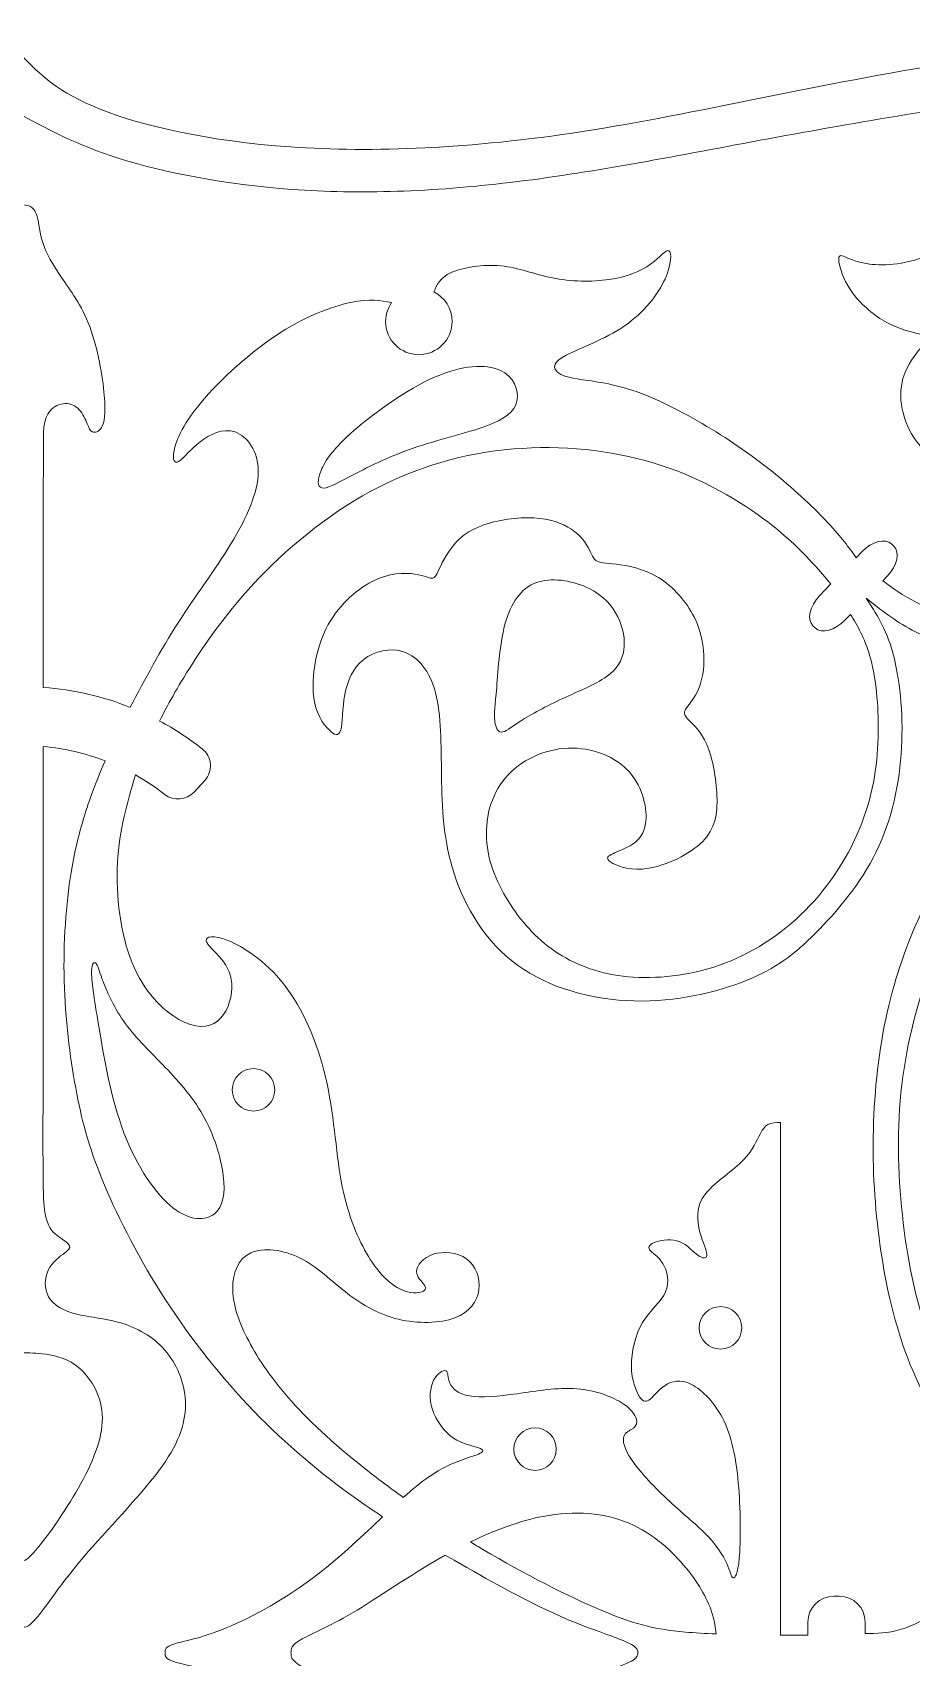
# Model space of a CAD drawing. Header units: millimetres. Extents: x -99 to 100, y 1 to 98.
# Drawn here: x 0.5 to 24.25, y 54.56 to 98.47 of the extents above; entities that cross this region are included whole.
import ezdxf

# ---------------------------------------------------------------- set-up
doc = ezdxf.new("R2010")
doc.units = ezdxf.units.MM
doc.header["$MEASUREMENT"] = 0
doc.layers.add('Layer 1', color=7, linetype='Continuous')

msp = doc.modelspace()

# ---------------------------------------------------------------- linework, layer by layer
at = {"layer": 'Layer 1', "lineweight": 20}
for centre in [(6.472, 69.902), (19.087, 63.471), (14.078, 60.193)]:
    msp.add_ellipse(centre, major_axis=(0, 0.574), ratio=1, dxfattribs=at)
for points, knots in [([(0.21, 97.844), (0.698, 97.349), (1.187, 96.854), (2.327, 96.401), (2.327, 96.401), (3.468, 95.947), (5.261, 95.535), (7.477, 95.381), (7.477, 95.381), (9.693, 95.226), (12.331, 95.329), (15.361, 95.798), (15.361, 95.798), (18.391, 96.267), (21.813, 97.102), (25.317, 97.653), (25.317, 97.653), (28.821, 98.204), (32.408, 98.473), (35.227, 98.256), (35.227, 98.256), (38.046, 98.04), (40.097, 97.339), (41.395, 96.154), (41.395, 96.154), (42.694, 94.968), (43.24, 93.299), (43.446, 92.108), (43.446, 92.108), (43.652, 90.918), (43.518, 90.207), (43.384, 89.496), (43.384, 89.496), (44.497, 89.764), (45.61, 90.032), (46.966, 90.026), (46.966, 90.026), (48.321, 90.021), (49.919, 89.743), (51.377, 89.058), (51.377, 89.058), (52.835, 88.372), (54.154, 87.28), (55.257, 86.569), (55.257, 86.569), (56.36, 85.858), (57.246, 85.528), (58.127, 85.445), (58.127, 85.445), (59.009, 85.363), (59.885, 85.528), (60.621, 85.935), (60.621, 85.935), (61.358, 86.342), (61.956, 86.991), (62.554, 87.641), (62.554, 87.641), (62.698, 86.723), (62.843, 85.806), (63.09, 84.935), (63.09, 84.935), (63.337, 84.064), (63.688, 83.24), (64.651, 82.56), (64.651, 82.56), (65.615, 81.879), (67.192, 81.343), (69.202, 80.962), (69.202, 80.962), (71.211, 80.581), (73.654, 80.354), (75.859, 80.029), (75.859, 80.029), (78.065, 79.705), (80.034, 79.282), (81.806, 78.489), (81.806, 78.489), (83.579, 77.695), (85.156, 76.53), (86.233, 75.139), (86.233, 75.139), (87.31, 73.748), (87.887, 72.129), (88.011, 70.651), (88.011, 70.651), (88.134, 69.172), (87.804, 67.832), (87.14, 66.868), (87.14, 66.868), (86.475, 65.905), (85.475, 65.317), (84.625, 64.951), (84.625, 64.951), (83.775, 64.585), (83.074, 64.441), (82.373, 64.297), (82.373, 64.297), (81.961, 63.307), (81.548, 62.318), (81.013, 61.349), (81.013, 61.349), (80.477, 60.38), (79.817, 59.432), (79.183, 58.706), (79.183, 58.706), (78.549, 57.979), (77.941, 57.474), (77.333, 56.969), (77.333, 56.969), (78.012, 56.339), (78.692, 55.709), (79.371, 55.078)], [0, 0, 0, 0, 0.034483, 0.034483, 0.034483, 0.034483, 0.068966, 0.068966, 0.068966, 0.068966, 0.103448, 0.103448, 0.103448, 0.103448, 0.137931, 0.137931, 0.137931, 0.137931, 0.172414, 0.172414, 0.172414, 0.172414, 0.206897, 0.206897, 0.206897, 0.206897, 0.241379, 0.241379, 0.241379, 0.241379, 0.275862, 0.275862, 0.275862, 0.275862, 0.310345, 0.310345, 0.310345, 0.310345, 0.344828, 0.344828, 0.344828, 0.344828, 0.37931, 0.37931, 0.37931, 0.37931, 0.413793, 0.413793, 0.413793, 0.413793, 0.448276, 0.448276, 0.448276, 0.448276, 0.482759, 0.482759, 0.482759, 0.482759, 0.517241, 0.517241, 0.517241, 0.517241, 0.551724, 0.551724, 0.551724, 0.551724, 0.586207, 0.586207, 0.586207, 0.586207, 0.62069, 0.62069, 0.62069, 0.62069, 0.655172, 0.655172, 0.655172, 0.655172, 0.689655, 0.689655, 0.689655, 0.689655, 0.724138, 0.724138, 0.724138, 0.724138, 0.758621, 0.758621, 0.758621, 0.758621, 0.793103, 0.793103, 0.793103, 0.793103, 0.827586, 0.827586, 0.827586, 0.827586, 0.862069, 0.862069, 0.862069, 0.862069, 0.896552, 0.896552, 0.896552, 0.896552, 0.931034, 0.931034, 0.931034, 0.931034, 1, 1, 1, 1]), ([(77.735, 55.058), (77.076, 55.695), (76.416, 56.332), (75.756, 56.969), (75.756, 56.969), (76.509, 57.484), (77.261, 58), (78.034, 58.814), (78.034, 58.814), (78.807, 59.628), (79.601, 60.741), (80.162, 61.694), (80.162, 61.694), (80.724, 62.648), (81.054, 63.441), (81.229, 63.998), (81.229, 63.998), (81.404, 64.554), (81.425, 64.874), (81.445, 65.193), (81.445, 65.193), (82.229, 65.307), (83.012, 65.42), (83.862, 65.786), (83.862, 65.786), (84.712, 66.152), (85.63, 66.77), (86.202, 67.497), (86.202, 67.497), (86.774, 68.223), (87.001, 69.058), (87.021, 70.001), (87.021, 70.001), (87.042, 70.944), (86.856, 71.996), (86.336, 73.031), (86.336, 73.031), (85.815, 74.067), (84.96, 75.088), (84.084, 75.871), (84.084, 75.871), (83.208, 76.654), (82.311, 77.2), (81.162, 77.674), (81.162, 77.674), (80.013, 78.148), (78.611, 78.551), (76.869, 78.854), (76.869, 78.854), (75.128, 79.158), (73.046, 79.365), (71.103, 79.658), (71.103, 79.658), (69.16, 79.952), (67.357, 80.333), (65.996, 80.854), (65.996, 80.854), (64.636, 81.374), (63.719, 82.034), (63.136, 82.699), (63.136, 82.699), (62.554, 83.363), (62.307, 84.033), (62.173, 84.497), (62.173, 84.497), (62.039, 84.961), (62.018, 85.219), (61.997, 85.476), (61.997, 85.476), (61.472, 85.157), (60.946, 84.837), (60.163, 84.6), (60.163, 84.6), (59.38, 84.363), (58.339, 84.209), (57.344, 84.394), (57.344, 84.394), (56.35, 84.58), (55.401, 85.105), (54.293, 85.77), (54.293, 85.77), (53.186, 86.435), (51.918, 87.239), (50.748, 87.8), (50.748, 87.8), (49.578, 88.362), (48.507, 88.682), (47.476, 88.795), (47.476, 88.795), (46.445, 88.908), (45.456, 88.815), (44.58, 88.604), (44.58, 88.604), (43.704, 88.393), (42.941, 88.063), (42.178, 87.733), (42.178, 87.733), (42.261, 88.764), (42.343, 89.795), (42.276, 90.851), (42.276, 90.851), (42.209, 91.907), (41.993, 92.99), (41.478, 93.891), (41.478, 93.891), (40.962, 94.793), (40.148, 95.515), (39.076, 96.061), (39.076, 96.061), (38.004, 96.607), (36.675, 96.978), (34.825, 97.102), (34.825, 97.102), (32.975, 97.225), (30.604, 97.102), (28.121, 96.818), (28.121, 96.818), (25.637, 96.535), (23.04, 96.092), (20.613, 95.643), (20.613, 95.643), (18.185, 95.195), (15.928, 94.741), (13.805, 94.469), (13.805, 94.469), (11.682, 94.195), (9.693, 94.103), (7.853, 94.211), (7.853, 94.211), (6.014, 94.319), (4.323, 94.628), (3.074, 94.999), (3.074, 94.999), (1.826, 95.37), (1.018, 95.803), (0.21, 96.236)], [0, 0, 0, 0, 0.028571, 0.028571, 0.028571, 0.028571, 0.057143, 0.057143, 0.057143, 0.057143, 0.085714, 0.085714, 0.085714, 0.085714, 0.114286, 0.114286, 0.114286, 0.114286, 0.142857, 0.142857, 0.142857, 0.142857, 0.171429, 0.171429, 0.171429, 0.171429, 0.2, 0.2, 0.2, 0.2, 0.228571, 0.228571, 0.228571, 0.228571, 0.257143, 0.257143, 0.257143, 0.257143, 0.285714, 0.285714, 0.285714, 0.285714, 0.314286, 0.314286, 0.314286, 0.314286, 0.342857, 0.342857, 0.342857, 0.342857, 0.371429, 0.371429, 0.371429, 0.371429, 0.4, 0.4, 0.4, 0.4, 0.428571, 0.428571, 0.428571, 0.428571, 0.457143, 0.457143, 0.457143, 0.457143, 0.485714, 0.485714, 0.485714, 0.485714, 0.514286, 0.514286, 0.514286, 0.514286, 0.542857, 0.542857, 0.542857, 0.542857, 0.571429, 0.571429, 0.571429, 0.571429, 0.6, 0.6, 0.6, 0.6, 0.628571, 0.628571, 0.628571, 0.628571, 0.657143, 0.657143, 0.657143, 0.657143, 0.685714, 0.685714, 0.685714, 0.685714, 0.714286, 0.714286, 0.714286, 0.714286, 0.742857, 0.742857, 0.742857, 0.742857, 0.771429, 0.771429, 0.771429, 0.771429, 0.8, 0.8, 0.8, 0.8, 0.828571, 0.828571, 0.828571, 0.828571, 0.857143, 0.857143, 0.857143, 0.857143, 0.885714, 0.885714, 0.885714, 0.885714, 0.914286, 0.914286, 0.914286, 0.914286, 0.942857, 0.942857, 0.942857, 0.942857, 1, 1, 1, 1]), ([(23.47, 83.657), (23.732, 83.462), (23.995, 83.267), (24.396, 83.061), (24.396, 83.061), (24.798, 82.855), (25.339, 82.638), (25.97, 82.535), (25.97, 82.535), (26.602, 82.432), (27.323, 82.443), (28.106, 82.742), (28.106, 82.742), (28.89, 83.04), (29.735, 83.628), (30.222, 84.406), (30.222, 84.406), (30.709, 85.184), (30.838, 86.153), (30.845, 86.872), (30.845, 86.872), (30.853, 87.591), (30.74, 88.06), (30.394, 88.562), (30.394, 88.562), (30.049, 89.065), (29.472, 89.6), (28.82, 89.858), (28.82, 89.858), (28.168, 90.116), (27.442, 90.095), (26.939, 89.892), (26.939, 89.892), (26.437, 89.688), (26.158, 89.301), (26.156, 88.887), (26.156, 88.887), (26.153, 88.472), (26.426, 88.029), (26.738, 87.74), (26.738, 87.74), (27.05, 87.452), (27.4, 87.317), (27.684, 87.261), (27.684, 87.261), (27.967, 87.204), (28.184, 87.225), (28.264, 87.168), (28.264, 87.168), (28.344, 87.112), (28.287, 86.977), (28.001, 86.825), (28.001, 86.825), (27.715, 86.673), (27.199, 86.503), (26.566, 86.508), (26.566, 86.508), (25.932, 86.514), (25.179, 86.694), (24.69, 87.099), (24.69, 87.099), (24.2, 87.503), (23.973, 88.132), (23.958, 88.624), (23.958, 88.624), (23.942, 89.116), (24.138, 89.472), (24.319, 89.719), (24.319, 89.719), (24.499, 89.966), (24.664, 90.106), (24.703, 90.185), (24.703, 90.185), (24.741, 90.265), (24.654, 90.286), (24.448, 90.332), (24.448, 90.332), (24.242, 90.379), (23.917, 90.451), (23.582, 90.634), (23.582, 90.634), (23.247, 90.817), (22.902, 91.11), (22.675, 91.409), (22.675, 91.409), (22.448, 91.708), (22.34, 92.012), (22.299, 92.2), (22.299, 92.2), (22.258, 92.388), (22.283, 92.461), (22.373, 92.44), (22.373, 92.44), (22.464, 92.419), (22.618, 92.306), (22.974, 92.239), (22.974, 92.239), (23.329, 92.172), (23.886, 92.151), (24.594, 92.406), (24.594, 92.406), (25.303, 92.661), (26.164, 93.192), (26.926, 93.561), (26.926, 93.561), (27.689, 93.929), (28.354, 94.135), (28.915, 94.143), (28.915, 94.143), (29.477, 94.151), (29.936, 93.96), (30.193, 93.692), (30.193, 93.692), (30.451, 93.424), (30.508, 93.079), (30.487, 92.863), (30.487, 92.863), (30.467, 92.646), (30.369, 92.558), (30.219, 92.543), (30.219, 92.543), (30.07, 92.527), (29.869, 92.584), (29.632, 92.502), (29.632, 92.502), (29.395, 92.419), (29.122, 92.198), (29.052, 91.883), (29.052, 91.883), (28.982, 91.569), (29.117, 91.162), (29.415, 90.76), (29.415, 90.76), (29.714, 90.358), (30.178, 89.961), (30.575, 89.459), (30.575, 89.459), (30.972, 88.956), (31.301, 88.348), (31.479, 87.789), (31.479, 87.789), (31.657, 87.23), (31.683, 86.72), (31.678, 86.4), (31.678, 86.4), (31.672, 86.081), (31.636, 85.952), (31.665, 85.9), (31.665, 85.9), (31.693, 85.849), (31.786, 85.875), (32.023, 86.256), (32.023, 86.256), (32.26, 86.637), (32.641, 87.374), (33.038, 88.245), (33.038, 88.245), (33.435, 89.116), (33.847, 90.121), (34.347, 90.979), (34.347, 90.979), (34.847, 91.837), (35.434, 92.548), (36.145, 92.947), (36.145, 92.947), (36.857, 93.347), (37.691, 93.435), (38.439, 93.373), (38.439, 93.373), (39.186, 93.311), (39.845, 93.099), (40.327, 92.687), (40.327, 92.687), (40.809, 92.275), (41.113, 91.662), (41.242, 91.012), (41.242, 91.012), (41.371, 90.363), (41.324, 89.678), (41.141, 89.088), (41.141, 89.088), (40.958, 88.498), (40.639, 88.003), (40.165, 87.64), (40.165, 87.64), (39.691, 87.276), (39.062, 87.044), (38.601, 86.954), (38.601, 86.954), (38.14, 86.864), (37.846, 86.916), (37.83, 87.003), (37.83, 87.003), (37.815, 87.091), (38.078, 87.215), (38.423, 87.436), (38.423, 87.436), (38.768, 87.658), (39.196, 87.977), (39.461, 88.495), (39.461, 88.495), (39.727, 89.013), (39.83, 89.729), (39.729, 90.252), (39.729, 90.252), (39.629, 90.775), (39.325, 91.105), (38.998, 91.206), (38.998, 91.206), (38.67, 91.306), (38.32, 91.177), (38.127, 90.971), (38.127, 90.971), (37.933, 90.765), (37.897, 90.482), (37.939, 90.234), (37.939, 90.234), (37.98, 89.987), (38.098, 89.776), (38.137, 89.642), (38.137, 89.642), (38.176, 89.508), (38.134, 89.451), (37.879, 89.443), (37.879, 89.443), (37.624, 89.435), (37.155, 89.477), (36.81, 89.649), (36.81, 89.649), (36.465, 89.822), (36.243, 90.126), (36.112, 90.404), (36.112, 90.404), (35.98, 90.683), (35.939, 90.935), (35.934, 91.115), (35.934, 91.115), (35.929, 91.296), (35.96, 91.404), (35.877, 91.409), (35.877, 91.409), (35.795, 91.414), (35.599, 91.316), (35.3, 90.966), (35.3, 90.966), (35.001, 90.616), (34.599, 90.013), (34.239, 89.24), (34.239, 89.24), (33.878, 88.467), (33.558, 87.524), (33.195, 86.717), (33.195, 86.717), (32.832, 85.911), (32.425, 85.241), (31.909, 84.612), (31.909, 84.612), (31.394, 83.983), (30.77, 83.396), (30.15, 82.932), (30.15, 82.932), (29.529, 82.468), (28.91, 82.128), (28.194, 81.943), (28.194, 81.943), (27.478, 81.757), (26.663, 81.726), (25.978, 81.806), (25.978, 81.806), (25.293, 81.886), (24.736, 82.077), (24.265, 82.326), (24.265, 82.326), (23.793, 82.575), (23.407, 82.882), (23.02, 83.189)], [0, 0, 0, 0, 0.014286, 0.014286, 0.014286, 0.014286, 0.028571, 0.028571, 0.028571, 0.028571, 0.042857, 0.042857, 0.042857, 0.042857, 0.057143, 0.057143, 0.057143, 0.057143, 0.071429, 0.071429, 0.071429, 0.071429, 0.085714, 0.085714, 0.085714, 0.085714, 0.1, 0.1, 0.1, 0.1, 0.114286, 0.114286, 0.114286, 0.114286, 0.128571, 0.128571, 0.128571, 0.128571, 0.142857, 0.142857, 0.142857, 0.142857, 0.157143, 0.157143, 0.157143, 0.157143, 0.171429, 0.171429, 0.171429, 0.171429, 0.185714, 0.185714, 0.185714, 0.185714, 0.2, 0.2, 0.2, 0.2, 0.214286, 0.214286, 0.214286, 0.214286, 0.228571, 0.228571, 0.228571, 0.228571, 0.242857, 0.242857, 0.242857, 0.242857, 0.257143, 0.257143, 0.257143, 0.257143, 0.271429, 0.271429, 0.271429, 0.271429, 0.285714, 0.285714, 0.285714, 0.285714, 0.3, 0.3, 0.3, 0.3, 0.314286, 0.314286, 0.314286, 0.314286, 0.328571, 0.328571, 0.328571, 0.328571, 0.342857, 0.342857, 0.342857, 0.342857, 0.357143, 0.357143, 0.357143, 0.357143, 0.371429, 0.371429, 0.371429, 0.371429, 0.385714, 0.385714, 0.385714, 0.385714, 0.4, 0.4, 0.4, 0.4, 0.414286, 0.414286, 0.414286, 0.414286, 0.428571, 0.428571, 0.428571, 0.428571, 0.442857, 0.442857, 0.442857, 0.442857, 0.457143, 0.457143, 0.457143, 0.457143, 0.471429, 0.471429, 0.471429, 0.471429, 0.485714, 0.485714, 0.485714, 0.485714, 0.5, 0.5, 0.5, 0.5, 0.514286, 0.514286, 0.514286, 0.514286, 0.528571, 0.528571, 0.528571, 0.528571, 0.542857, 0.542857, 0.542857, 0.542857, 0.557143, 0.557143, 0.557143, 0.557143, 0.571429, 0.571429, 0.571429, 0.571429, 0.585714, 0.585714, 0.585714, 0.585714, 0.6, 0.6, 0.6, 0.6, 0.614286, 0.614286, 0.614286, 0.614286, 0.628571, 0.628571, 0.628571, 0.628571, 0.642857, 0.642857, 0.642857, 0.642857, 0.657143, 0.657143, 0.657143, 0.657143, 0.671429, 0.671429, 0.671429, 0.671429, 0.685714, 0.685714, 0.685714, 0.685714, 0.7, 0.7, 0.7, 0.7, 0.714286, 0.714286, 0.714286, 0.714286, 0.728571, 0.728571, 0.728571, 0.728571, 0.742857, 0.742857, 0.742857, 0.742857, 0.757143, 0.757143, 0.757143, 0.757143, 0.771429, 0.771429, 0.771429, 0.771429, 0.785714, 0.785714, 0.785714, 0.785714, 0.8, 0.8, 0.8, 0.8, 0.814286, 0.814286, 0.814286, 0.814286, 0.828571, 0.828571, 0.828571, 0.828571, 0.842857, 0.842857, 0.842857, 0.842857, 0.857143, 0.857143, 0.857143, 0.857143, 0.871429, 0.871429, 0.871429, 0.871429, 0.885714, 0.885714, 0.885714, 0.885714, 0.9, 0.9, 0.9, 0.9, 0.914286, 0.914286, 0.914286, 0.914286, 0.928571, 0.928571, 0.928571, 0.928571, 0.942857, 0.942857, 0.942857, 0.942857, 0.957143, 0.957143, 0.957143, 0.957143, 0.971429, 0.971429, 0.971429, 0.971429, 1, 1, 1, 1]), ([(0.794, 80.777), (0.794, 82.154), (0.794, 83.409), (0.794, 84.382), (0.794, 84.382), (0.794, 87.641), (0.794, 87.729), (0.815, 87.853), (0.815, 87.853), (0.835, 87.976), (0.877, 88.136), (0.977, 88.252), (0.977, 88.252), (1.078, 88.368), (1.237, 88.44), (1.384, 88.445), (1.384, 88.445), (1.531, 88.45), (1.665, 88.388), (1.766, 88.28), (1.766, 88.28), (1.866, 88.172), (1.933, 88.017), (1.979, 87.902), (1.979, 87.902), (2.026, 87.786), (2.052, 87.708), (2.119, 87.68), (2.119, 87.68), (2.186, 87.652), (2.294, 87.672), (2.368, 87.801), (2.368, 87.801), (2.443, 87.93), (2.484, 88.167), (2.441, 88.669), (2.441, 88.669), (2.397, 89.172), (2.268, 89.94), (2.049, 90.524), (2.049, 90.524), (1.83, 91.109), (1.521, 91.511), (1.284, 91.856), (1.284, 91.856), (1.047, 92.202), (0.882, 92.49), (0.789, 92.771), (0.789, 92.771), (0.696, 93.052), (0.676, 93.325), (0.627, 93.498), (0.627, 93.498), (0.578, 93.67), (0.5, 93.743), (0.426, 93.779), (0.426, 93.779), (0.352, 93.815), (0.281, 93.815), (0.21, 93.815)], [0, 0, 0, 0, 0.0625, 0.0625, 0.0625, 0.0625, 0.125, 0.125, 0.125, 0.125, 0.1875, 0.1875, 0.1875, 0.1875, 0.25, 0.25, 0.25, 0.25, 0.3125, 0.3125, 0.3125, 0.3125, 0.375, 0.375, 0.375, 0.375, 0.4375, 0.4375, 0.4375, 0.4375, 0.5, 0.5, 0.5, 0.5, 0.5625, 0.5625, 0.5625, 0.5625, 0.625, 0.625, 0.625, 0.625, 0.6875, 0.6875, 0.6875, 0.6875, 0.75, 0.75, 0.75, 0.75, 0.8125, 0.8125, 0.8125, 0.8125, 0.875, 0.875, 0.875, 0.875, 1, 1, 1, 1]), ([(11.346, 91.462), (11.424, 91.654), (11.502, 91.846), (11.814, 91.985), (11.814, 91.985), (12.126, 92.125), (12.672, 92.213), (13.154, 92.167), (13.154, 92.167), (13.636, 92.12), (14.053, 91.94), (14.546, 91.842), (14.546, 91.842), (15.038, 91.744), (15.605, 91.728), (16.079, 91.798), (16.079, 91.798), (16.553, 91.868), (16.934, 92.022), (17.199, 92.21), (17.199, 92.21), (17.465, 92.398), (17.614, 92.62), (17.692, 92.574), (17.692, 92.574), (17.769, 92.527), (17.774, 92.213), (17.589, 91.808), (17.589, 91.808), (17.403, 91.404), (17.027, 90.909), (16.493, 90.543), (16.493, 90.543), (15.96, 90.177), (15.27, 89.94), (14.922, 89.755), (14.922, 89.755), (14.574, 89.569), (14.569, 89.435), (14.646, 89.335), (14.646, 89.335), (14.723, 89.234), (14.883, 89.167), (15.226, 89.111), (15.226, 89.111), (15.568, 89.054), (16.094, 89.008), (16.715, 88.801), (16.715, 88.801), (17.336, 88.595), (18.052, 88.229), (18.72, 87.83), (18.72, 87.83), (19.387, 87.431), (20.005, 86.998), (20.57, 86.539), (20.57, 86.539), (21.134, 86.081), (21.644, 85.596), (21.999, 85.215), (21.999, 85.215), (22.354, 84.834), (22.554, 84.557), (22.753, 84.279)], [0, 0, 0, 0, 0.058824, 0.058824, 0.058824, 0.058824, 0.117647, 0.117647, 0.117647, 0.117647, 0.176471, 0.176471, 0.176471, 0.176471, 0.235294, 0.235294, 0.235294, 0.235294, 0.294118, 0.294118, 0.294118, 0.294118, 0.352941, 0.352941, 0.352941, 0.352941, 0.411765, 0.411765, 0.411765, 0.411765, 0.470588, 0.470588, 0.470588, 0.470588, 0.529412, 0.529412, 0.529412, 0.529412, 0.588235, 0.588235, 0.588235, 0.588235, 0.647059, 0.647059, 0.647059, 0.647059, 0.705882, 0.705882, 0.705882, 0.705882, 0.764706, 0.764706, 0.764706, 0.764706, 0.823529, 0.823529, 0.823529, 0.823529, 0.882353, 0.882353, 0.882353, 0.882353, 1, 1, 1, 1]), ([(10.2, 91.173), (10.1, 91.029), (10.041, 90.853), (10.041, 90.664), (10.041, 90.664), (10.041, 90.168), (10.443, 89.767), (10.938, 89.767), (10.938, 89.767), (11.433, 89.767), (11.835, 90.168), (11.835, 90.664), (11.835, 90.664), (11.835, 91.012), (11.636, 91.314), (11.346, 91.462)], [0, 0, 0, 0, 0.2, 0.2, 0.2, 0.2, 0.4, 0.4, 0.4, 0.4, 0.6, 0.6, 0.6, 0.6, 1, 1, 1, 1]), ([(3.14, 80.238), (3.552, 81.012), (3.964, 81.787), (4.435, 82.522), (4.435, 82.522), (4.906, 83.257), (5.437, 83.952), (5.86, 84.651), (5.86, 84.651), (6.282, 85.349), (6.597, 86.05), (6.602, 86.604), (6.602, 86.604), (6.607, 87.157), (6.303, 87.565), (5.973, 87.678), (5.973, 87.678), (5.643, 87.791), (5.288, 87.611), (5.03, 87.413), (5.03, 87.413), (4.773, 87.214), (4.613, 86.998), (4.492, 86.908), (4.492, 86.908), (4.371, 86.817), (4.288, 86.854), (4.314, 87.086), (4.314, 87.086), (4.34, 87.317), (4.474, 87.745), (4.955, 88.35), (4.955, 88.35), (5.437, 88.956), (6.267, 89.739), (7.053, 90.268), (7.053, 90.268), (7.839, 90.796), (8.581, 91.069), (9.098, 91.177), (9.098, 91.177), (9.615, 91.286), (9.908, 91.23), (10.2, 91.173)], [0, 0, 0, 0, 0.083333, 0.083333, 0.083333, 0.083333, 0.166667, 0.166667, 0.166667, 0.166667, 0.25, 0.25, 0.25, 0.25, 0.333333, 0.333333, 0.333333, 0.333333, 0.416667, 0.416667, 0.416667, 0.416667, 0.5, 0.5, 0.5, 0.5, 0.583333, 0.583333, 0.583333, 0.583333, 0.666667, 0.666667, 0.666667, 0.666667, 0.75, 0.75, 0.75, 0.75, 0.833333, 0.833333, 0.833333, 0.833333, 1, 1, 1, 1]), ([(9.183, 87.717), (9.735, 88.198), (10.611, 88.827), (11.363, 89.157), (11.363, 89.157), (12.115, 89.487), (12.744, 89.518), (13.128, 89.348), (13.128, 89.348), (13.512, 89.178), (13.651, 88.806), (13.589, 88.518), (13.589, 88.518), (13.527, 88.229), (13.265, 88.023), (12.749, 87.835), (12.749, 87.835), (12.234, 87.647), (11.466, 87.477), (10.784, 87.24), (10.784, 87.24), (10.101, 87.003), (9.503, 86.699), (9.088, 86.482), (9.088, 86.482), (8.673, 86.266), (8.441, 86.137), (8.32, 86.165), (8.32, 86.165), (8.199, 86.194), (8.189, 86.379), (8.297, 86.639), (8.297, 86.639), (8.405, 86.9), (8.632, 87.235), (9.183, 87.717)], [0, 0, 0, 0, 0.1, 0.1, 0.1, 0.1, 0.2, 0.2, 0.2, 0.2, 0.3, 0.3, 0.3, 0.3, 0.4, 0.4, 0.4, 0.4, 0.5, 0.5, 0.5, 0.5, 0.6, 0.6, 0.6, 0.6, 0.7, 0.7, 0.7, 0.7, 0.8, 0.8, 0.8, 0.8, 1, 1, 1, 1]), ([(22.071, 83.571), (21.635, 84.079), (21.199, 84.588), (20.497, 85.143), (20.497, 85.143), (19.794, 85.699), (18.825, 86.302), (17.699, 86.702), (17.699, 86.702), (16.573, 87.101), (15.29, 87.297), (13.984, 87.248), (13.984, 87.248), (12.678, 87.199), (11.348, 86.905), (10.106, 86.312), (10.106, 86.312), (8.864, 85.72), (7.71, 84.828), (6.808, 83.921), (6.808, 83.921), (5.906, 83.015), (5.257, 82.092), (4.82, 81.414), (4.82, 81.414), (4.383, 80.736), (4.159, 80.302), (3.934, 79.868)], [0, 0, 0, 0, 0.125, 0.125, 0.125, 0.125, 0.25, 0.25, 0.25, 0.25, 0.375, 0.375, 0.375, 0.375, 0.5, 0.5, 0.5, 0.5, 0.625, 0.625, 0.625, 0.625, 0.75, 0.75, 0.75, 0.75, 1, 1, 1, 1]), ([(23.02, 83.189), (23.288, 82.784), (23.556, 82.379), (23.741, 81.71), (23.741, 81.71), (23.927, 81.041), (24.03, 80.108), (23.978, 79.15), (23.978, 79.15), (23.927, 78.191), (23.721, 77.207), (23.296, 76.336), (23.296, 76.336), (22.87, 75.465), (22.226, 74.708), (21.654, 74.136), (21.654, 74.136), (21.082, 73.564), (20.582, 73.177), (19.784, 72.855), (19.784, 72.855), (18.985, 72.533), (17.887, 72.275), (16.756, 72.304), (16.756, 72.304), (15.625, 72.332), (14.46, 72.646), (13.6, 73.272), (13.6, 73.272), (12.739, 73.898), (12.183, 74.837), (11.889, 75.746), (11.889, 75.746), (11.595, 76.655), (11.564, 77.537), (11.551, 78.382), (11.551, 78.382), (11.539, 79.227), (11.544, 80.036), (11.389, 80.629), (11.389, 80.629), (11.235, 81.221), (10.92, 81.597), (10.547, 81.731), (10.547, 81.731), (10.173, 81.865), (9.74, 81.757), (9.449, 81.531), (9.449, 81.531), (9.158, 81.304), (9.008, 80.958), (8.939, 80.585), (8.939, 80.585), (8.869, 80.211), (8.88, 79.809), (8.828, 79.626), (8.828, 79.626), (8.776, 79.443), (8.663, 79.48), (8.506, 79.634), (8.506, 79.634), (8.349, 79.789), (8.148, 80.062), (8.096, 80.559), (8.096, 80.559), (8.045, 81.056), (8.143, 81.778), (8.436, 82.365), (8.436, 82.365), (8.73, 82.953), (9.22, 83.406), (9.676, 83.638), (9.676, 83.638), (10.132, 83.87), (10.554, 83.88), (10.83, 83.839), (10.83, 83.839), (11.106, 83.798), (11.235, 83.705), (11.32, 83.731), (11.32, 83.731), (11.405, 83.757), (11.446, 83.901), (11.572, 84.148), (11.572, 84.148), (11.698, 84.396), (11.91, 84.746), (12.293, 84.981), (12.293, 84.981), (12.677, 85.215), (13.234, 85.334), (13.705, 85.357), (13.705, 85.357), (14.177, 85.38), (14.564, 85.308), (14.857, 85.166), (14.857, 85.166), (15.151, 85.024), (15.352, 84.813), (15.47, 84.628), (15.47, 84.628), (15.589, 84.442), (15.625, 84.282), (15.72, 84.208), (15.72, 84.208), (15.816, 84.133), (15.97, 84.143), (16.269, 84.107), (16.269, 84.107), (16.568, 84.071), (17.011, 83.989), (17.411, 83.744), (17.411, 83.744), (17.81, 83.499), (18.166, 83.092), (18.374, 82.682), (18.374, 82.682), (18.583, 82.273), (18.645, 81.86), (18.64, 81.507), (18.64, 81.507), (18.635, 81.154), (18.562, 80.86), (18.454, 80.644), (18.454, 80.644), (18.346, 80.428), (18.202, 80.288), (18.145, 80.183), (18.145, 80.183), (18.088, 80.077), (18.119, 80.005), (18.238, 79.884), (18.238, 79.884), (18.356, 79.763), (18.562, 79.593), (18.717, 79.232), (18.717, 79.232), (18.872, 78.872), (18.975, 78.32), (18.993, 77.841), (18.993, 77.841), (19.011, 77.362), (18.944, 76.954), (18.599, 76.607), (18.599, 76.607), (18.253, 76.259), (17.63, 75.97), (17.153, 75.888), (17.153, 75.888), (16.676, 75.805), (16.346, 75.929), (16.179, 76.022), (16.179, 76.022), (16.012, 76.114), (16.006, 76.176), (16.094, 76.236), (16.094, 76.236), (16.182, 76.295), (16.362, 76.351), (16.568, 76.457), (16.568, 76.457), (16.774, 76.563), (17.006, 76.717), (17.063, 77.094), (17.063, 77.094), (17.119, 77.47), (17.001, 78.068), (16.625, 78.49), (16.625, 78.49), (16.249, 78.913), (15.615, 79.16), (14.973, 79.134), (14.973, 79.134), (14.332, 79.109), (13.682, 78.809), (13.278, 78.333), (13.278, 78.333), (12.873, 77.856), (12.714, 77.202), (12.775, 76.571), (12.775, 76.571), (12.837, 75.939), (13.121, 75.331), (13.479, 74.808), (13.479, 74.808), (13.837, 74.285), (14.27, 73.847), (14.806, 73.525), (14.806, 73.525), (15.342, 73.203), (15.981, 72.997), (16.741, 72.948), (16.741, 72.948), (17.501, 72.899), (18.382, 73.007), (19.219, 73.329), (19.219, 73.329), (20.057, 73.651), (20.85, 74.187), (21.502, 74.88), (21.502, 74.88), (22.154, 75.573), (22.664, 76.424), (22.963, 77.266), (22.963, 77.266), (23.262, 78.109), (23.35, 78.944), (23.35, 79.699), (23.35, 79.699), (23.35, 80.453), (23.262, 81.129), (23.122, 81.624), (23.122, 81.624), (22.982, 82.119), (22.79, 82.435), (22.598, 82.75)], [0, 0, 0, 0, 0.018182, 0.018182, 0.018182, 0.018182, 0.036364, 0.036364, 0.036364, 0.036364, 0.054545, 0.054545, 0.054545, 0.054545, 0.072727, 0.072727, 0.072727, 0.072727, 0.090909, 0.090909, 0.090909, 0.090909, 0.109091, 0.109091, 0.109091, 0.109091, 0.127273, 0.127273, 0.127273, 0.127273, 0.145455, 0.145455, 0.145455, 0.145455, 0.163636, 0.163636, 0.163636, 0.163636, 0.181818, 0.181818, 0.181818, 0.181818, 0.2, 0.2, 0.2, 0.2, 0.218182, 0.218182, 0.218182, 0.218182, 0.236364, 0.236364, 0.236364, 0.236364, 0.254545, 0.254545, 0.254545, 0.254545, 0.272727, 0.272727, 0.272727, 0.272727, 0.290909, 0.290909, 0.290909, 0.290909, 0.309091, 0.309091, 0.309091, 0.309091, 0.327273, 0.327273, 0.327273, 0.327273, 0.345455, 0.345455, 0.345455, 0.345455, 0.363636, 0.363636, 0.363636, 0.363636, 0.381818, 0.381818, 0.381818, 0.381818, 0.4, 0.4, 0.4, 0.4, 0.418182, 0.418182, 0.418182, 0.418182, 0.436364, 0.436364, 0.436364, 0.436364, 0.454545, 0.454545, 0.454545, 0.454545, 0.472727, 0.472727, 0.472727, 0.472727, 0.490909, 0.490909, 0.490909, 0.490909, 0.509091, 0.509091, 0.509091, 0.509091, 0.527273, 0.527273, 0.527273, 0.527273, 0.545455, 0.545455, 0.545455, 0.545455, 0.563636, 0.563636, 0.563636, 0.563636, 0.581818, 0.581818, 0.581818, 0.581818, 0.6, 0.6, 0.6, 0.6, 0.618182, 0.618182, 0.618182, 0.618182, 0.636364, 0.636364, 0.636364, 0.636364, 0.654545, 0.654545, 0.654545, 0.654545, 0.672727, 0.672727, 0.672727, 0.672727, 0.690909, 0.690909, 0.690909, 0.690909, 0.709091, 0.709091, 0.709091, 0.709091, 0.727273, 0.727273, 0.727273, 0.727273, 0.745455, 0.745455, 0.745455, 0.745455, 0.763636, 0.763636, 0.763636, 0.763636, 0.781818, 0.781818, 0.781818, 0.781818, 0.8, 0.8, 0.8, 0.8, 0.818182, 0.818182, 0.818182, 0.818182, 0.836364, 0.836364, 0.836364, 0.836364, 0.854545, 0.854545, 0.854545, 0.854545, 0.872727, 0.872727, 0.872727, 0.872727, 0.890909, 0.890909, 0.890909, 0.890909, 0.909091, 0.909091, 0.909091, 0.909091, 0.927273, 0.927273, 0.927273, 0.927273, 0.945455, 0.945455, 0.945455, 0.945455, 0.963636, 0.963636, 0.963636, 0.963636, 1, 1, 1, 1]), ([(22.753, 84.279), (22.753, 84.279), (22.912, 84.445), (22.912, 84.445), (22.912, 84.445), (23.18, 84.723), (23.537, 84.816), (23.708, 84.652), (23.708, 84.652), (23.708, 84.652), (23.772, 84.591), (23.772, 84.591), (23.772, 84.591), (23.943, 84.427), (23.864, 84.066), (23.596, 83.788), (23.596, 83.788), (23.596, 83.788), (23.47, 83.657), (23.47, 83.657)], [0, 0, 0, 0, 0.166667, 0.166667, 0.166667, 0.166667, 0.333333, 0.333333, 0.333333, 0.333333, 0.5, 0.5, 0.5, 0.5, 0.666667, 0.666667, 0.666667, 0.666667, 1, 1, 1, 1]), ([(13.041, 80.775), (13.079, 81.268), (13.126, 82.03), (13.296, 82.589), (13.296, 82.589), (13.466, 83.149), (13.76, 83.504), (14.18, 83.628), (14.18, 83.628), (14.6, 83.752), (15.146, 83.643), (15.537, 83.45), (15.537, 83.45), (15.929, 83.257), (16.166, 82.979), (16.313, 82.68), (16.313, 82.68), (16.46, 82.381), (16.517, 82.061), (16.475, 81.783), (16.475, 81.783), (16.434, 81.505), (16.295, 81.268), (16.001, 81.062), (16.001, 81.062), (15.708, 80.855), (15.259, 80.68), (14.824, 80.477), (14.824, 80.477), (14.388, 80.273), (13.966, 80.041), (13.685, 79.863), (13.685, 79.863), (13.404, 79.686), (13.265, 79.562), (13.164, 79.567), (13.164, 79.567), (13.064, 79.572), (13.002, 79.706), (12.987, 79.884), (12.987, 79.884), (12.971, 80.062), (13.002, 80.283), (13.041, 80.775)], [0, 0, 0, 0, 0.083333, 0.083333, 0.083333, 0.083333, 0.166667, 0.166667, 0.166667, 0.166667, 0.25, 0.25, 0.25, 0.25, 0.333333, 0.333333, 0.333333, 0.333333, 0.416667, 0.416667, 0.416667, 0.416667, 0.5, 0.5, 0.5, 0.5, 0.583333, 0.583333, 0.583333, 0.583333, 0.666667, 0.666667, 0.666667, 0.666667, 0.75, 0.75, 0.75, 0.75, 0.833333, 0.833333, 0.833333, 0.833333, 1, 1, 1, 1]), ([(22.598, 82.75), (22.598, 82.75), (22.445, 82.59), (22.445, 82.59), (22.445, 82.59), (22.177, 82.312), (21.82, 82.219), (21.649, 82.383), (21.649, 82.383), (21.649, 82.383), (21.585, 82.444), (21.585, 82.444), (21.585, 82.444), (21.414, 82.609), (21.493, 82.969), (21.761, 83.248), (21.761, 83.248), (21.761, 83.248), (22.071, 83.571), (22.071, 83.571)], [0, 0, 0, 0, 0.166667, 0.166667, 0.166667, 0.166667, 0.333333, 0.333333, 0.333333, 0.333333, 0.5, 0.5, 0.5, 0.5, 0.666667, 0.666667, 0.666667, 0.666667, 1, 1, 1, 1]), ([(3.281, 78.41), (3.56, 78.254), (3.826, 78.077), (4.077, 77.883), (4.077, 77.883), (4.317, 77.696), (4.658, 77.724), (4.865, 77.948), (4.865, 77.948), (4.865, 77.948), (5.153, 78.261), (5.153, 78.261), (5.153, 78.261), (5.268, 78.385), (5.32, 78.535), (5.306, 78.704), (5.306, 78.704), (5.292, 78.872), (5.217, 79.012), (5.084, 79.116), (5.084, 79.116), (4.725, 79.399), (4.34, 79.651), (3.934, 79.868)], [0, 0, 0, 0, 0.142857, 0.142857, 0.142857, 0.142857, 0.285714, 0.285714, 0.285714, 0.285714, 0.428571, 0.428571, 0.428571, 0.428571, 0.571429, 0.571429, 0.571429, 0.571429, 0.714286, 0.714286, 0.714286, 0.714286, 1, 1, 1, 1]), ([(0.21, 55.382), (0.307, 55.377), (0.404, 55.372), (0.643, 55.666), (0.643, 55.666), (0.882, 55.96), (1.263, 56.552), (1.887, 57.284), (1.887, 57.284), (2.51, 58.016), (3.376, 58.887), (3.907, 59.598), (3.907, 59.598), (4.437, 60.309), (4.633, 60.86), (4.633, 61.388), (4.633, 61.388), (4.633, 61.917), (4.437, 62.422), (4.131, 62.803), (4.131, 62.803), (3.824, 63.184), (3.407, 63.442), (2.941, 63.586), (2.941, 63.586), (2.474, 63.731), (1.959, 63.762), (1.588, 63.87), (1.588, 63.87), (1.217, 63.978), (0.99, 64.163), (0.897, 64.395), (0.897, 64.395), (0.805, 64.627), (0.846, 64.906), (0.972, 65.109), (0.972, 65.109), (1.098, 65.313), (1.31, 65.441), (1.418, 65.532), (1.418, 65.532), (1.526, 65.622), (1.531, 65.673), (1.472, 65.735), (1.472, 65.735), (1.413, 65.797), (1.289, 65.869), (1.16, 65.972), (1.16, 65.972), (1.031, 66.075), (0.897, 66.209), (0.835, 66.596), (0.835, 66.596), (0.774, 66.982), (0.784, 67.621), (0.789, 71.156), (0.789, 71.156), (0.792, 73.239), (0.793, 76.327), (0.794, 79.18)], [0, 0, 0, 0, 0.0625, 0.0625, 0.0625, 0.0625, 0.125, 0.125, 0.125, 0.125, 0.1875, 0.1875, 0.1875, 0.1875, 0.25, 0.25, 0.25, 0.25, 0.3125, 0.3125, 0.3125, 0.3125, 0.375, 0.375, 0.375, 0.375, 0.4375, 0.4375, 0.4375, 0.4375, 0.5, 0.5, 0.5, 0.5, 0.5625, 0.5625, 0.5625, 0.5625, 0.625, 0.625, 0.625, 0.625, 0.6875, 0.6875, 0.6875, 0.6875, 0.75, 0.75, 0.75, 0.75, 0.8125, 0.8125, 0.8125, 0.8125, 0.875, 0.875, 0.875, 0.875, 1, 1, 1, 1]), ([(9.958, 58.366), (9.655, 58.565), (9.352, 58.773), (9.051, 58.992), (9.051, 58.992), (8.108, 59.677), (7.185, 60.471), (6.32, 61.39), (6.32, 61.39), (5.454, 62.31), (4.645, 63.356), (3.967, 64.428), (3.967, 64.428), (3.29, 65.5), (2.743, 66.598), (2.377, 67.497), (2.377, 67.497), (2.012, 68.396), (1.826, 69.097), (1.669, 69.953), (1.669, 69.953), (1.512, 70.808), (1.383, 71.818), (1.357, 72.849), (1.357, 72.849), (1.331, 73.879), (1.409, 74.931), (1.545, 75.773), (1.545, 75.773), (1.682, 76.616), (1.878, 77.25), (2.04, 77.718), (2.04, 77.718), (2.203, 78.186), (2.332, 78.49), (2.461, 78.793)], [0, 0, 0, 0, 0.1, 0.1, 0.1, 0.1, 0.2, 0.2, 0.2, 0.2, 0.3, 0.3, 0.3, 0.3, 0.4, 0.4, 0.4, 0.4, 0.5, 0.5, 0.5, 0.5, 0.6, 0.6, 0.6, 0.6, 0.7, 0.7, 0.7, 0.7, 0.8, 0.8, 0.8, 0.8, 1, 1, 1, 1]), ([(3.281, 78.41), (3.064, 77.673), (2.847, 76.935), (2.8, 76.044), (2.8, 76.044), (2.753, 75.152), (2.877, 74.106), (3.194, 73.331), (3.194, 73.331), (3.511, 72.555), (4.021, 72.05), (4.457, 71.803), (4.457, 71.803), (4.892, 71.555), (5.253, 71.566), (5.5, 71.761), (5.5, 71.761), (5.747, 71.957), (5.882, 72.339), (5.889, 72.656), (5.889, 72.656), (5.897, 72.973), (5.778, 73.225), (5.606, 73.436), (5.606, 73.436), (5.433, 73.648), (5.206, 73.818), (5.193, 73.931), (5.193, 73.931), (5.181, 74.044), (5.382, 74.101), (5.783, 73.939), (5.783, 73.939), (6.185, 73.776), (6.788, 73.395), (7.291, 72.754), (7.291, 72.754), (7.793, 72.112), (8.195, 71.21), (8.419, 70.249), (8.419, 70.249), (8.644, 69.288), (8.69, 68.268), (8.842, 67.436), (8.842, 67.436), (8.994, 66.603), (9.252, 65.959), (9.525, 65.488), (9.525, 65.488), (9.798, 65.016), (10.087, 64.717), (10.349, 64.563), (10.349, 64.563), (10.612, 64.408), (10.849, 64.398), (10.983, 64.431), (10.983, 64.431), (11.117, 64.464), (11.148, 64.542), (11.086, 64.635), (11.086, 64.635), (11.024, 64.727), (10.87, 64.836), (10.877, 64.995), (10.877, 64.995), (10.885, 65.155), (11.055, 65.366), (11.328, 65.457), (11.328, 65.457), (11.602, 65.547), (11.978, 65.516), (12.228, 65.333), (12.228, 65.333), (12.478, 65.15), (12.601, 64.815), (12.56, 64.501), (12.56, 64.501), (12.519, 64.186), (12.313, 63.892), (11.911, 63.741), (11.911, 63.741), (11.509, 63.589), (10.911, 63.578), (10.388, 63.702), (10.388, 63.702), (9.865, 63.826), (9.417, 64.083), (8.999, 64.408), (8.999, 64.408), (8.582, 64.732), (8.195, 65.124), (7.734, 65.354), (7.734, 65.354), (7.273, 65.583), (6.737, 65.65), (6.397, 65.495), (6.397, 65.495), (6.057, 65.341), (5.912, 64.964), (5.91, 64.555), (5.91, 64.555), (5.907, 64.145), (6.046, 63.702), (6.294, 63.21), (6.294, 63.21), (6.541, 62.718), (6.897, 62.177), (7.409, 61.589), (7.409, 61.589), (7.922, 61.002), (8.592, 60.368), (9.491, 59.659), (9.491, 59.659), (9.808, 59.409), (10.154, 59.15), (10.519, 58.889)], [0, 0, 0, 0, 0.033333, 0.033333, 0.033333, 0.033333, 0.066667, 0.066667, 0.066667, 0.066667, 0.1, 0.1, 0.1, 0.1, 0.133333, 0.133333, 0.133333, 0.133333, 0.166667, 0.166667, 0.166667, 0.166667, 0.2, 0.2, 0.2, 0.2, 0.233333, 0.233333, 0.233333, 0.233333, 0.266667, 0.266667, 0.266667, 0.266667, 0.3, 0.3, 0.3, 0.3, 0.333333, 0.333333, 0.333333, 0.333333, 0.366667, 0.366667, 0.366667, 0.366667, 0.4, 0.4, 0.4, 0.4, 0.433333, 0.433333, 0.433333, 0.433333, 0.466667, 0.466667, 0.466667, 0.466667, 0.5, 0.5, 0.5, 0.5, 0.533333, 0.533333, 0.533333, 0.533333, 0.566667, 0.566667, 0.566667, 0.566667, 0.6, 0.6, 0.6, 0.6, 0.633333, 0.633333, 0.633333, 0.633333, 0.666667, 0.666667, 0.666667, 0.666667, 0.7, 0.7, 0.7, 0.7, 0.733333, 0.733333, 0.733333, 0.733333, 0.766667, 0.766667, 0.766667, 0.766667, 0.8, 0.8, 0.8, 0.8, 0.833333, 0.833333, 0.833333, 0.833333, 0.866667, 0.866667, 0.866667, 0.866667, 0.9, 0.9, 0.9, 0.9, 0.933333, 0.933333, 0.933333, 0.933333, 1, 1, 1, 1]), ([(27.357, 58.101), (26.716, 58.632), (26.125, 59.26), (25.599, 59.982), (25.599, 59.982), (25.012, 60.788), (24.507, 61.71), (24.146, 62.651), (24.146, 62.651), (23.785, 63.591), (23.569, 64.55), (23.422, 65.542), (23.422, 65.542), (23.275, 66.534), (23.198, 67.559), (23.213, 68.626), (23.213, 68.626), (23.229, 69.693), (23.337, 70.801), (23.551, 71.808), (23.551, 71.808), (23.765, 72.815), (24.084, 73.722), (24.365, 74.363), (24.365, 74.363), (24.646, 75.004), (24.888, 75.378), (25.13, 75.753)], [0, 0, 0, 0, 0.125, 0.125, 0.125, 0.125, 0.25, 0.25, 0.25, 0.25, 0.375, 0.375, 0.375, 0.375, 0.5, 0.5, 0.5, 0.5, 0.625, 0.625, 0.625, 0.625, 0.75, 0.75, 0.75, 0.75, 1, 1, 1, 1]), ([(25.802, 75.252), (25.475, 74.72), (25.148, 74.187), (24.822, 73.362), (24.822, 73.362), (24.496, 72.537), (24.172, 71.419), (24.015, 70.26), (24.015, 70.26), (23.857, 69.1), (23.868, 67.899), (23.978, 66.74), (23.978, 66.74), (24.089, 65.58), (24.301, 64.462), (24.641, 63.426), (24.641, 63.426), (24.981, 62.391), (25.45, 61.437), (26.076, 60.59), (26.076, 60.59), (26.591, 59.892), (27.213, 59.265), (27.901, 58.722)], [0, 0, 0, 0, 0.142857, 0.142857, 0.142857, 0.142857, 0.285714, 0.285714, 0.285714, 0.285714, 0.428571, 0.428571, 0.428571, 0.428571, 0.571429, 0.571429, 0.571429, 0.571429, 0.714286, 0.714286, 0.714286, 0.714286, 1, 1, 1, 1]), ([(2.293, 71.617), (2.424, 70.819), (2.62, 69.674), (2.973, 68.739), (2.973, 68.739), (3.326, 67.804), (3.836, 67.077), (4.297, 66.716), (4.297, 66.716), (4.758, 66.356), (5.171, 66.361), (5.41, 66.546), (5.41, 66.546), (5.65, 66.732), (5.717, 67.098), (5.655, 67.587), (5.655, 67.587), (5.593, 68.077), (5.403, 68.69), (5.106, 69.216), (5.106, 69.216), (4.81, 69.741), (4.408, 70.179), (4.016, 70.584), (4.016, 70.584), (3.625, 70.988), (3.243, 71.36), (2.96, 71.764), (2.96, 71.764), (2.677, 72.169), (2.491, 72.607), (2.388, 72.882), (2.388, 72.882), (2.285, 73.158), (2.264, 73.271), (2.218, 73.318), (2.218, 73.318), (2.172, 73.364), (2.099, 73.343), (2.097, 73.106), (2.097, 73.106), (2.094, 72.869), (2.161, 72.416), (2.293, 71.617)], [0, 0, 0, 0, 0.083333, 0.083333, 0.083333, 0.083333, 0.166667, 0.166667, 0.166667, 0.166667, 0.25, 0.25, 0.25, 0.25, 0.333333, 0.333333, 0.333333, 0.333333, 0.416667, 0.416667, 0.416667, 0.416667, 0.5, 0.5, 0.5, 0.5, 0.583333, 0.583333, 0.583333, 0.583333, 0.666667, 0.666667, 0.666667, 0.666667, 0.75, 0.75, 0.75, 0.75, 0.833333, 0.833333, 0.833333, 0.833333, 1, 1, 1, 1]), ([(10.519, 58.889), (11.025, 59.34), (11.385, 59.581), (11.713, 59.74), (11.713, 59.74), (12.069, 59.913), (12.388, 59.99), (12.546, 60.057), (12.546, 60.057), (12.703, 60.124), (12.698, 60.181), (12.553, 60.23), (12.553, 60.23), (12.409, 60.279), (12.126, 60.32), (11.873, 60.493), (11.873, 60.493), (11.621, 60.665), (11.399, 60.969), (11.304, 61.268), (11.304, 61.268), (11.208, 61.567), (11.239, 61.861), (11.337, 62.054), (11.337, 62.054), (11.435, 62.247), (11.6, 62.34), (11.67, 62.309), (11.67, 62.309), (11.739, 62.278), (11.713, 62.124), (11.778, 61.974), (11.778, 61.974), (11.842, 61.825), (11.997, 61.68), (12.306, 61.629), (12.306, 61.629), (12.615, 61.577), (13.079, 61.619), (13.597, 61.691), (13.597, 61.691), (14.115, 61.763), (14.687, 61.866), (15.205, 61.825), (15.205, 61.825), (15.723, 61.784), (16.186, 61.598), (16.459, 61.418), (16.459, 61.418), (16.733, 61.237), (16.815, 61.062), (16.823, 60.946), (16.823, 60.946), (16.831, 60.83), (16.764, 60.774), (16.676, 60.722), (16.676, 60.722), (16.588, 60.67), (16.48, 60.624), (16.465, 60.485), (16.465, 60.485), (16.449, 60.346), (16.527, 60.114), (16.764, 59.794), (16.764, 59.794), (17.001, 59.475), (17.397, 59.068), (17.781, 58.717), (17.781, 58.717), (18.165, 58.367), (18.536, 58.073), (18.797, 57.787), (18.797, 57.787), (19.057, 57.501), (19.206, 57.223), (19.289, 57.027), (19.289, 57.027), (19.371, 56.831), (19.387, 56.718), (19.433, 56.713), (19.433, 56.713), (19.479, 56.708), (19.557, 56.811), (19.595, 57.246), (19.595, 57.246), (19.634, 57.682), (19.634, 58.45), (19.58, 59.143), (19.58, 59.143), (19.526, 59.836), (19.417, 60.454), (19.186, 60.944), (19.186, 60.944), (18.954, 61.433), (18.598, 61.794), (18.302, 61.943), (18.302, 61.943), (18.005, 62.093), (17.768, 62.031), (17.591, 61.915), (17.591, 61.915), (17.413, 61.799), (17.294, 61.629), (17.191, 61.544), (17.191, 61.544), (17.088, 61.459), (17.001, 61.459), (16.9, 61.608), (16.9, 61.608), (16.8, 61.758), (16.686, 62.057), (16.681, 62.435), (16.681, 62.435), (16.676, 62.814), (16.779, 63.273), (16.983, 63.613), (16.983, 63.613), (17.186, 63.953), (17.49, 64.175), (17.606, 64.44), (17.606, 64.44), (17.722, 64.705), (17.65, 65.015), (17.526, 65.213), (17.526, 65.213), (17.403, 65.411), (17.227, 65.499), (17.173, 65.581), (17.173, 65.581), (17.119, 65.664), (17.186, 65.741), (17.351, 65.795), (17.351, 65.795), (17.516, 65.849), (17.779, 65.88), (17.987, 65.798), (17.987, 65.798), (18.196, 65.715), (18.351, 65.519), (18.48, 65.427), (18.48, 65.427), (18.608, 65.334), (18.711, 65.344), (18.722, 65.429), (18.722, 65.429), (18.732, 65.514), (18.65, 65.674), (18.565, 65.95), (18.565, 65.95), (18.48, 66.226), (18.392, 66.617), (18.596, 66.965), (18.596, 66.965), (18.799, 67.313), (19.294, 67.617), (19.602, 67.903), (19.602, 67.903), (19.91, 68.188), (20.032, 68.455), (20.123, 68.637), (20.123, 68.637), (20.214, 68.819), (20.276, 68.915), (20.368, 68.964), (20.368, 68.964), (20.461, 69.014), (20.585, 69.018), (20.708, 69.021)], [0, 0, 0, 0, 0.023256, 0.023256, 0.023256, 0.023256, 0.046512, 0.046512, 0.046512, 0.046512, 0.069767, 0.069767, 0.069767, 0.069767, 0.093023, 0.093023, 0.093023, 0.093023, 0.116279, 0.116279, 0.116279, 0.116279, 0.139535, 0.139535, 0.139535, 0.139535, 0.162791, 0.162791, 0.162791, 0.162791, 0.186047, 0.186047, 0.186047, 0.186047, 0.209302, 0.209302, 0.209302, 0.209302, 0.232558, 0.232558, 0.232558, 0.232558, 0.255814, 0.255814, 0.255814, 0.255814, 0.27907, 0.27907, 0.27907, 0.27907, 0.302326, 0.302326, 0.302326, 0.302326, 0.325581, 0.325581, 0.325581, 0.325581, 0.348837, 0.348837, 0.348837, 0.348837, 0.372093, 0.372093, 0.372093, 0.372093, 0.395349, 0.395349, 0.395349, 0.395349, 0.418605, 0.418605, 0.418605, 0.418605, 0.44186, 0.44186, 0.44186, 0.44186, 0.465116, 0.465116, 0.465116, 0.465116, 0.488372, 0.488372, 0.488372, 0.488372, 0.511628, 0.511628, 0.511628, 0.511628, 0.534884, 0.534884, 0.534884, 0.534884, 0.55814, 0.55814, 0.55814, 0.55814, 0.581395, 0.581395, 0.581395, 0.581395, 0.604651, 0.604651, 0.604651, 0.604651, 0.627907, 0.627907, 0.627907, 0.627907, 0.651163, 0.651163, 0.651163, 0.651163, 0.674419, 0.674419, 0.674419, 0.674419, 0.697674, 0.697674, 0.697674, 0.697674, 0.72093, 0.72093, 0.72093, 0.72093, 0.744186, 0.744186, 0.744186, 0.744186, 0.767442, 0.767442, 0.767442, 0.767442, 0.790698, 0.790698, 0.790698, 0.790698, 0.813953, 0.813953, 0.813953, 0.813953, 0.837209, 0.837209, 0.837209, 0.837209, 0.860465, 0.860465, 0.860465, 0.860465, 0.883721, 0.883721, 0.883721, 0.883721, 0.906977, 0.906977, 0.906977, 0.906977, 0.930233, 0.930233, 0.930233, 0.930233, 0.953488, 0.953488, 0.953488, 0.953488, 1, 1, 1, 1]), ([(0.21, 57.179), (0.284, 57.179), (0.358, 57.179), (0.629, 57.507), (0.629, 57.507), (0.9, 57.834), (1.369, 58.488), (1.743, 59.145), (1.743, 59.145), (2.116, 59.802), (2.394, 60.462), (2.389, 61.034), (2.389, 61.034), (2.384, 61.606), (2.095, 62.09), (1.781, 62.369), (1.781, 62.369), (1.467, 62.647), (1.127, 62.719), (0.861, 62.756), (0.861, 62.756), (0.595, 62.792), (0.402, 62.794), (0.21, 62.795)], [0, 0, 0, 0, 0.142857, 0.142857, 0.142857, 0.142857, 0.285714, 0.285714, 0.285714, 0.285714, 0.428571, 0.428571, 0.428571, 0.428571, 0.571429, 0.571429, 0.571429, 0.571429, 0.714286, 0.714286, 0.714286, 0.714286, 1, 1, 1, 1]), ([(12.335, 57.685), (12.997, 58.006), (13.663, 58.253), (14.293, 58.375), (14.293, 58.375), (15.161, 58.542), (15.96, 58.47), (16.617, 58.192), (16.617, 58.192), (17.274, 57.914), (17.789, 57.429), (18.16, 56.976), (18.16, 56.976), (18.531, 56.522), (18.758, 56.1), (18.871, 55.724), (18.871, 55.724), (18.927, 55.539), (18.955, 55.366), (18.969, 55.199)], [0, 0, 0, 0, 0.166667, 0.166667, 0.166667, 0.166667, 0.333333, 0.333333, 0.333333, 0.333333, 0.5, 0.5, 0.5, 0.5, 0.666667, 0.666667, 0.666667, 0.666667, 1, 1, 1, 1]), ([(4.082, 54.689), (4.082, 54.771), (4.082, 54.853), (4.319, 54.927), (4.319, 54.927), (4.556, 55.002), (5.03, 55.069), (5.733, 55.36), (5.733, 55.36), (6.437, 55.651), (7.369, 56.167), (8.214, 56.816), (8.214, 56.816), (8.861, 57.313), (9.457, 57.888), (9.958, 58.366)], [0, 0, 0, 0, 0.2, 0.2, 0.2, 0.2, 0.4, 0.4, 0.4, 0.4, 0.6, 0.6, 0.6, 0.6, 1, 1, 1, 1]), ([(27.357, 58.101), (27.112, 57.799), (26.858, 57.473), (26.58, 57.174), (26.58, 57.174), (26.103, 56.661), (25.557, 56.229), (25.101, 55.917), (25.101, 55.917), (24.645, 55.605), (24.279, 55.414), (23.943, 55.316), (23.943, 55.316), (23.607, 55.219), (23.302, 55.213), (22.996, 55.208)], [0, 0, 0, 0, 0.2, 0.2, 0.2, 0.2, 0.4, 0.4, 0.4, 0.4, 0.6, 0.6, 0.6, 0.6, 1, 1, 1, 1]), ([(12.335, 57.685), (12.445, 57.617), (12.555, 57.55), (12.666, 57.485), (12.666, 57.485), (13.812, 56.802), (14.977, 56.219), (15.837, 55.851), (15.837, 55.851), (16.698, 55.483), (17.255, 55.328), (18.139, 55.25), (18.139, 55.25), (18.392, 55.227), (18.671, 55.211), (18.969, 55.199)], [0, 0, 0, 0, 0.2, 0.2, 0.2, 0.2, 0.4, 0.4, 0.4, 0.4, 0.6, 0.6, 0.6, 0.6, 1, 1, 1, 1]), ([(7.483, 54.689), (7.488, 54.792), (7.493, 54.894), (7.738, 55.038), (7.738, 55.038), (7.983, 55.182), (8.467, 55.368), (9.142, 55.767), (9.142, 55.767), (9.817, 56.166), (10.683, 56.78), (11.585, 57.29), (11.585, 57.29), (11.607, 57.303), (11.63, 57.316), (11.653, 57.328)], [0, 0, 0, 0, 0.2, 0.2, 0.2, 0.2, 0.4, 0.4, 0.4, 0.4, 0.6, 0.6, 0.6, 0.6, 1, 1, 1, 1]), ([(16.853, 54.689), (16.853, 54.732), (16.853, 54.775), (16.788, 54.835), (16.788, 54.835), (16.724, 54.895), (16.595, 54.972), (16.224, 55.111), (16.224, 55.111), (15.853, 55.25), (15.24, 55.452), (14.482, 55.802), (14.482, 55.802), (13.725, 56.152), (12.823, 56.652), (11.89, 57.191), (11.89, 57.191), (11.811, 57.236), (11.732, 57.282), (11.653, 57.328)], [0, 0, 0, 0, 0.166667, 0.166667, 0.166667, 0.166667, 0.333333, 0.333333, 0.333333, 0.333333, 0.5, 0.5, 0.5, 0.5, 0.666667, 0.666667, 0.666667, 0.666667, 1, 1, 1, 1]), ([(21.45, 55.166), (21.45, 55.166), (21.45, 55.519), (21.45, 55.519), (21.45, 55.519), (21.45, 55.906), (21.765, 56.22), (22.151, 56.22), (22.151, 56.22), (22.151, 56.22), (22.295, 56.22), (22.295, 56.22), (22.295, 56.22), (22.681, 56.22), (22.996, 55.906), (22.996, 55.519), (22.996, 55.519), (22.996, 55.519), (22.996, 55.208), (22.996, 55.208)], [0, 0, 0, 0, 0.166667, 0.166667, 0.166667, 0.166667, 0.333333, 0.333333, 0.333333, 0.333333, 0.5, 0.5, 0.5, 0.5, 0.666667, 0.666667, 0.666667, 0.666667, 1, 1, 1, 1]), ([(4.082, 54.689), (4.082, 54.607), (4.082, 54.525), (4.319, 54.45), (4.319, 54.45), (4.556, 54.376), (5.03, 54.309), (5.733, 54.018), (5.733, 54.018), (6.437, 53.727), (7.369, 53.211), (8.214, 52.562), (8.214, 52.562), (8.861, 52.065), (9.457, 51.49), (9.958, 51.011)], [0, 0, 0, 0, 0.2, 0.2, 0.2, 0.2, 0.4, 0.4, 0.4, 0.4, 0.6, 0.6, 0.6, 0.6, 1, 1, 1, 1]), ([(7.483, 54.689), (7.488, 54.586), (7.493, 54.484), (7.738, 54.34), (7.738, 54.34), (7.983, 54.196), (8.467, 54.01), (9.142, 53.611), (9.142, 53.611), (9.817, 53.211), (10.683, 52.598), (11.585, 52.088), (11.585, 52.088), (11.607, 52.075), (11.63, 52.062), (11.653, 52.05)], [0, 0, 0, 0, 0.2, 0.2, 0.2, 0.2, 0.4, 0.4, 0.4, 0.4, 0.6, 0.6, 0.6, 0.6, 1, 1, 1, 1]), ([(16.853, 54.689), (16.853, 54.646), (16.853, 54.603), (16.788, 54.543), (16.788, 54.543), (16.724, 54.483), (16.595, 54.406), (16.224, 54.266), (16.224, 54.266), (15.853, 54.127), (15.24, 53.926), (14.482, 53.576), (14.482, 53.576), (13.725, 53.226), (12.823, 52.726), (11.89, 52.187), (11.89, 52.187), (11.811, 52.142), (11.732, 52.096), (11.653, 52.05)], [0, 0, 0, 0, 0.166667, 0.166667, 0.166667, 0.166667, 0.333333, 0.333333, 0.333333, 0.333333, 0.5, 0.5, 0.5, 0.5, 0.666667, 0.666667, 0.666667, 0.666667, 1, 1, 1, 1])]:
    msp.add_open_spline(points, degree=3, knots=knots, dxfattribs=at)
for points in [[(3.14, 80.237), (2.406, 80.531), (1.618, 80.717), (0.794, 80.777)], [(0.794, 79.18), (1.376, 79.126), (1.936, 78.994), (2.461, 78.793)], [(20.708, 55.168), (20.708, 55.168), (20.708, 69.021), (20.708, 69.021)], [(20.708, 55.168), (20.954, 55.167), (21.202, 55.167), (21.45, 55.166)]]:
    msp.add_open_spline(points, degree=3, dxfattribs=at)

doc.saveas('drawing.dxf')
